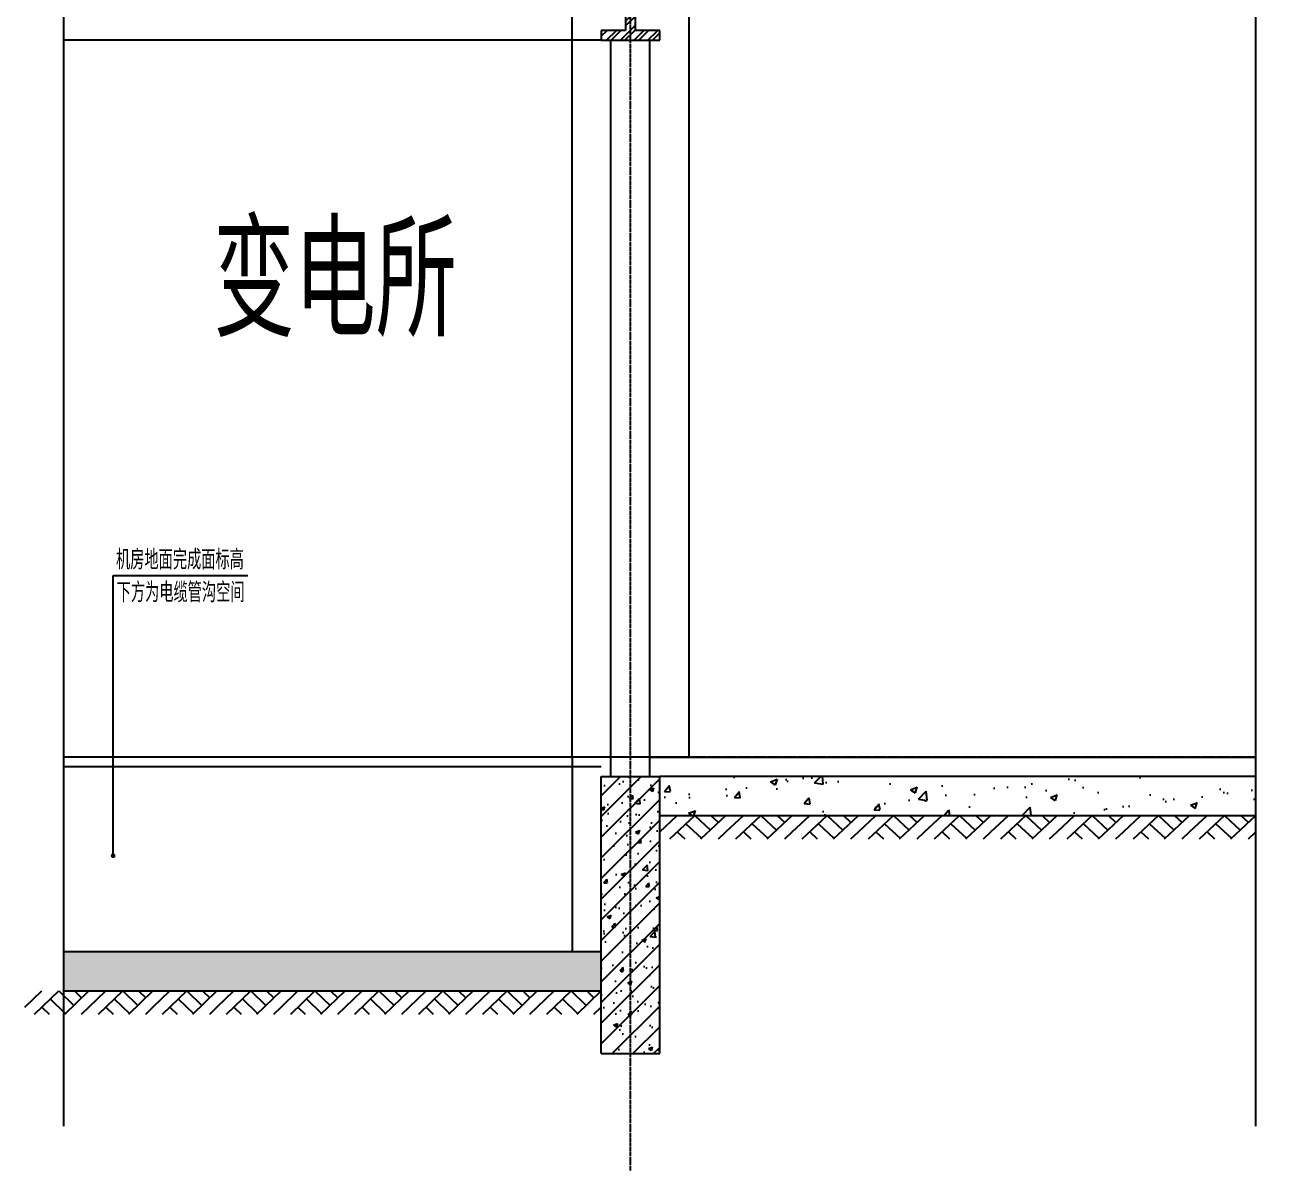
# Model space of a CAD drawing. Extents: x -1899985 to 1774885, y 556286 to 2175695.
# Drawn here: x -948569 to -942187, y 566173 to 572016 of the extents above; entities that cross this region are included whole.
import ezdxf
from ezdxf.xclip import XClip

# ---------------------------------------------------------------- set-up
doc = ezdxf.new("R2010")
doc.units = 0
doc.header["$LTSCALE"] = 10
doc.header["$MEASUREMENT"] = 0
doc.header["$XCLIPFRAME"] = 0
for name, pattern in [('20剖面图$0$__DASH', [0.35, 0.25, -0.1]), ('20剖面图$0$DASH', [0.35, 0.25, -0.1]), ('20剖面图$0$DOTE', [2.42, 2, -0.2, 0.02, -0.2])]:
    doc.linetypes.add(name, pattern=pattern)
for name, color, linetype in [('20剖面图$0$A-AXIS-DOTE', 14, '20剖面图$0$DOTE'), ('20剖面图$0$A-HATCH-1', 252, 'Continuous'), ('20剖面图$0$A-LIN-V', 9, 'Continuous'), ('20剖面图$0$A-SFCE', 30, 'Continuous'), ('20剖面图$0$AS-COLN', 6, 'Continuous'), ('20剖面图$0$AS-WALL', 40, 'Continuous'), ('20剖面图$0$COLUMN', 9, 'Continuous'), ('20剖面图$0$DIM_SYMB', 3, 'Continuous'), ('20剖面图$0$PUB_HATCH', 8, 'Continuous'), ('20剖面图$0$PUB_TEXT', 7, 'Continuous'), ('20剖面图$0$建-墙-填充', 8, 'Continuous'), ('20剖面图$0$建-柱-钢', 9, 'Continuous'), ('A-LIN-V', 9, 'Continuous')]:
    doc.layers.add(name, color=color, linetype=linetype)
doc.styles.add('20剖面图$0$_TCH_DIM', font='SIMPLEX', dxfattribs={"bigfont": 'GBCBIG'})
doc.styles.add('20剖面图$0$_TCH_SPACE', font='SIMPLEX', dxfattribs={"height": 5, "bigfont": 'GBCBIG'})

# ---------------------------------------------------------------- blocks, each defined once
blk = doc.blocks.new('20剖面图$0$G$CBF9D2CED')
at = {"layer": '20剖面图$0$建-墙-填充'}
h = blk.add_hatch(dxfattribs=at)
h.set_pattern_fill('金属', color=256, scale=20, style=0)
h.set_pattern_definition([(45, (0, 0), (-35.3553, 35.3553), []), (45, (23.57, 0), (-35.3553, 35.3553), [])])
h.paths.add_polyline_path([(-150, 0), (-150, -50), (-25, -50), (-25, -650), (-150, -650), (-150, -700), (150, -700), (150, -650), (25, -650), (25, -50), (150, -50), (150, 0)])
at = {"layer": '20剖面图$0$建-柱-钢'}
for p, q in [((-150, 0), (-150, -50)), ((150, 0), (-150, 0)), ((150, -50), (150, 0)), ((-150, -50), (-25, -50)), ((-25, -50), (-25, -650)), ((25, -650), (25, -50)), ((25, -50), (150, -50)), ((-25, -650), (-150, -650)), ((-150, -650), (-150, -700)), ((-150, -700), (150, -700)), ((150, -650), (25, -650)), ((150, -700), (150, -650))]:
    blk.add_line(p, q, dxfattribs=at)
blk = doc.blocks.new('20剖面图$0$G$C845E5159')
at = {"layer": '20剖面图$0$COLUMN'}
blk.add_lwpolyline([(300, 700), (300, -11000), (-300, -11000), (-300, 700), (300, 700)], dxfattribs=at)
blk = doc.blocks.new('20剖面图$0$$LinePat$素土夯实')
at = {"color": 0}
for p, q in [((0, -210), (210, 0)), ((120, -300), (420, 0)), ((420, 0), (608, -188)), ((495, -300), (795, 0)), ((615, 0), (705, -90)), ((315, -105), (502, -293)), ((210, -210), (300, -300)), ((705, -300), (795, -210))]:
    blk.add_line(p, q, dxfattribs=at)
blk = doc.blocks.new('20剖面图')
at = {"layer": '20剖面图$0$A-HATCH-1'}
h = blk.add_hatch(dxfattribs=at)
h.set_pattern_fill('混凝土', color=256, scale=50)
h.set_pattern_definition([(50, (629092.44, 0), (358.63009, -31.37607), [37.5, -412.5]), (355, (629092.44, 0), (-69.37567, 376.09607), [30, -330]), (100.4514, (629122.32, -2.6), (289.25469, 344.71977), [31.870095, -350.571056]), (46.1842, (629092.44, 100), (533.62052, -82.75951), [56.25, -618.75]), (96.6356, (629136.9, 93.1), (467.33135, 487.05894), [47.80514, -525.8565]), (351.1842, (629092.44, 100), (467.33097, 487.0593), [45, -495]), (21, (629142.44, 75), (298.453526, -201.309445), [37.5, -412.5]), (326, (629142.44, 75), (121.65767, 362.57502), [30, -330]), (71.4514, (629167.3, 58.22), (420.111314, 161.26525), [31.870095, -350.571056]), (37.5, (629092.44, 0), (6.079928, 166.446927), [0, -326, 0, -335, 0, -331.25]), (7.5, (629092.44, 0), (131.534769, 197.205856), [0, -191, 0, -318.5, 0, -126.25]), (327.5, (628980.94, 0), (266.911218, -11.277436), [0, -125, 0, -390, 0, -517.5]), (317.5, (628930.94, 0), (291.593085, 50.05249), [0, -162.5, 0, -259, 0, -367.5])])
h.paths.add_polyline_path([(-945310.2, 568157.5), (-945310.2, 567957.5), (-942250, 567957.5), (-942250, 568157.5)])
h = blk.add_hatch(color=256, dxfattribs=at)
h.dxf.hatch_style = 1
h.paths.add_polyline_path([(-948369, 567257.5), (-948369, 567057.5), (-945610.2, 567057.5), (-945610.2, 567257.5)])
at = {"layer": '20剖面图$0$PUB_HATCH'}
h = blk.add_hatch(dxfattribs=at)
h.set_pattern_fill('钢筋混凝土', color=256, scale=30, style=0)
h.set_pattern_definition([(45, (0, 0), (-53.0330086, 53.0330086), []), (50, (0, 0), (215.178055, -18.82564), [22.5, -247.5]), (355, (0, 0), (-41.6254, 225.65764), [18, -198]), (100.4514, (17.93, -1.57), (173.552815, 206.831863), [19.122057, -210.342634]), (46.1842, (0, 60), (320.172315, -49.655704), [33.75, -371.25]), (96.6356, (26.68, 55.86), (280.39881, 292.23536), [28.68309, -315.5139]), (351.1842, (0, 60), (280.39858, 292.23558), [27, -297]), (21, (30, 45), (179.072116, -120.785667), [22.5, -247.5]), (326, (30, 45), (72.9946, 217.545014), [18, -198]), (71.4514, (44.92, 34.93), (252.06679, 96.75915), [19.122057, -210.342634]), (37.5, (0, 0), (3.6479566, 99.868156), [0, -195.6, 0, -201, 0, -198.75]), (7.5, (0, 0), (78.920861, 118.323514), [0, -114.6, 0, -191.1, 0, -75.75]), (327.5, (-66.9, 0), (160.146731, -6.7664615), [0, -75, 0, -234, 0, -310.5]), (317.5, (-96.9, 0), (174.95585, 30.031495), [0, -97.5, 0, -155.4, 0, -220.5])])
h.paths.add_polyline_path([(-945310.2, 566735.3), (-945310.2, 568157.5), (-945610.2, 568157.5), (-945610.2, 566735.3)])
at = {"layer": '20剖面图$0$A-AXIS-DOTE'}
blk.add_line((-945460.2, 565072.8), (-945460.2, 577768.7), dxfattribs=at)
at = {"layer": '20剖面图$0$A-AXIS-DOTE', "linetype": '20剖面图$0$__DASH', "ltscale": 2}
blk.add_line((-942250, 568257.5), (-948369, 568257.5), dxfattribs=at)
at = {"layer": '20剖面图$0$A-LIN-V'}
for p, q in [((-945610.2, 571937.5), (-948369, 571937.5)), ((-945760.2, 568257.5), (-945760.2, 567257.5))]:
    blk.add_line(p, q, dxfattribs=at)
at = {"layer": '20剖面图$0$A-SFCE', "linetype": '20剖面图$0$DASH'}
for p, q in [((-945610.2, 568257.5), (-948369, 568257.5)), ((-945610.2, 568207.5), (-948369, 568207.5))]:
    blk.add_line(p, q, dxfattribs=at)
at = {"layer": '20剖面图$0$A-SFCE'}
blk.add_line((-945360.2, 568257.5), (-942250, 568257.5), dxfattribs=at)
at = {"layer": '20剖面图$0$AS-COLN'}
for p, q in [((-945610.2, 566735.3), (-945610.2, 568157.5)), ((-945610.2, 568157.5), (-945310.2, 568157.5)), ((-945310.2, 566735.3), (-945310.2, 568157.5)), ((-945610.2, 566735.3), (-945310.2, 566735.3))]:
    blk.add_line(p, q, dxfattribs=at)
for points in [[(-945310.2, 567957.5), (-942250, 567957.5), (-942250, 568157.5), (-945310.2, 568157.5)], [(-948369, 567057.5), (-945610.2, 567057.5), (-945610.2, 567257.5), (-948369, 567257.5)]]:
    blk.add_lwpolyline(points, dxfattribs=at)
at = {"layer": '20剖面图$0$AS-WALL'}
for p, q in [((-945560.2, 568157.5), (-945560.2, 571937.5)), ((-945560.2, 571937.5), (-945360.2, 571937.5)), ((-945360.2, 568157.5), (-945360.2, 571937.5))]:
    blk.add_line(p, q, dxfattribs=at)
at = {"layer": '20剖面图$0$DIM_SYMB'}
for p, q in [((-948115.9, 567750.8), (-948115.9, 569188.7)), ((-948115.9, 569188.7), (-947423.9, 569188.7))]:
    blk.add_line(p, q, dxfattribs=at)
for points in [[(-948369, 566363.1), (-948369, 572116.7), (-948432, 572139.7), (-948306, 572161.9), (-948369, 572184.2), (-948369, 577937.9)], [(-942250, 566363.1), (-942250, 572116.7), (-942313, 572139.7), (-942187, 572161.9), (-942250, 572184.2), (-942250, 577937.9)]]:
    blk.add_lwpolyline(points, dxfattribs=at)
at = {"layer": '20剖面图$0$DIM_SYMB', "const_width": 12}
blk.add_lwpolyline([(-948115.9, 567744.8, 1), (-948115.9, 567756.8, 1)], format="xyb", close=True, dxfattribs=at)
at = {"layer": '20剖面图$0$A-HATCH-1', "yscale": 0.4, "zscale": 0.4}
for p, xscale in [((-945310.2, 567957.5), 0.4277130979109163), ((-944970.2, 567957.5), 0.4277130979109163), ((-944630.2, 567957.5), 0.4277130979109163), ((-944290.2, 567957.5), 0.4277130979109163), ((-943950.1, 567957.5), 0.4277130979109163), ((-943610.1, 567957.5), 0.4277130979109163), ((-943270.1, 567957.5), 0.4277130979109163), ((-942930, 567957.5), 0.4277130979109163), ((-942590, 567957.5), 0.4277130979109163), ((-948569, 567057.5), 0.4135186485075316), ((-948240.2, 567057.5), 0.4135186485075316), ((-947911.5, 567057.5), 0.4135186485075316), ((-947582.7, 567057.5), 0.4135186485075316), ((-947254, 567057.5), 0.4135186485075316), ((-946925.2, 567057.5), 0.4135186485075316), ((-946596.5, 567057.5), 0.4135186485075316), ((-946267.7, 567057.5), 0.4135186485075316), ((-945939, 567057.5), 0.4135186485075316)]:
    blk.add_blockref('20剖面图$0$$LinePat$素土夯实', p, dxfattribs=dict(at, xscale=xscale))
at = {"layer": '20剖面图$0$A-LIN-V'}
ref = blk.add_blockref('20剖面图$0$G$C845E5159', (-945460.2, 579257.5), dxfattribs=at)
XClip(ref).set_block_clipping_path([(-1212.3866562452, -12616.0079631957), (3210.2872155558, -1319.5526150048)])
blk.add_blockref('20剖面图$0$G$CBF9D2CED', (-945460.2, 572637.5), dxfattribs=at)
at = {"layer": '20剖面图$0$PUB_TEXT'}
for s, height, style, p in [('变电所', 578.72, '20剖面图$0$_TCH_SPACE', (-947601.6, 570415.1)), ('机房地面完成面标高', 101.28, '20剖面图$0$_TCH_DIM', (-948101.1, 569220.2)), ('下方为电缆管沟空间', 101.28, '20剖面图$0$_TCH_DIM', (-948097.7, 569052.2))]:
    blk.add_text(s, height=height, dxfattribs=dict(at, style=style)).set_placement(p)

msp = doc.modelspace()

# ---------------------------------------------------------------- block references
at = {"layer": 'A-LIN-V'}
msp.add_blockref('20剖面图', (0, 0), dxfattribs=at)

doc.saveas('drawing.dxf')
